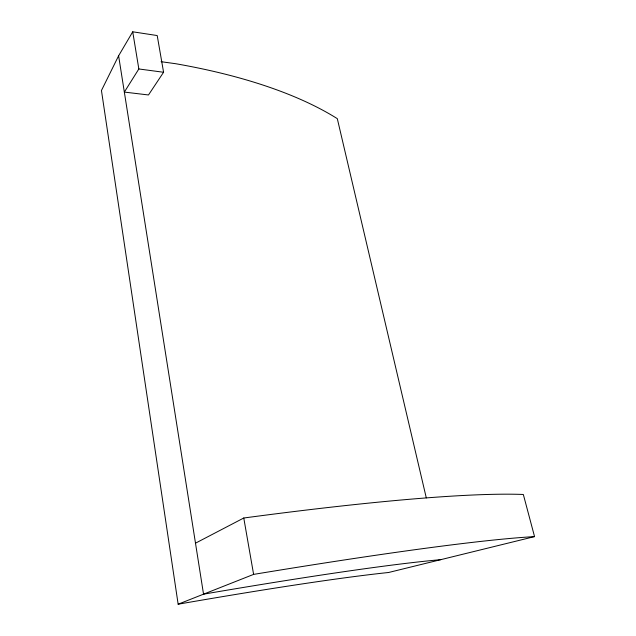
<?xml version="1.0" encoding="UTF-8"?>
<svg xmlns="http://www.w3.org/2000/svg" width="636" height="636" viewBox="0 0 636 636"><rect width="100%" height="100%" fill="white"/><g stroke="black" fill="none" stroke-linecap="round" stroke-linejoin="round"><path stroke-width="0.95" d="M132.725 31.8L138.839 68.966L124.338 92.085L148.482 94.963L163.579 72.258L157.211 35.552L132.725 31.8L118.614 55.793L101.45 90.503L178.144 604.2A461.299 20.773 -11.1 0 1 388.612 572.487L534.55 536.609L523.333 494.474A646.462 51.19 -10.3 0 0 243.771 518.006L195.491 543.184M178.144 604.2L253.613 574.388A656.257 31.116 -11 0 1 534.55 536.609M138.839 68.966L163.579 72.258M161.091 61.692L175.751 63.727A455.519 175.528 -3.9 0 1 337.303 118.654L426.295 497.885M243.771 518.006L253.613 574.388M118.614 55.793L203.536 594.167A529.438 24.248 -11.1 0 1 440.788 559.656"/></g></svg>
